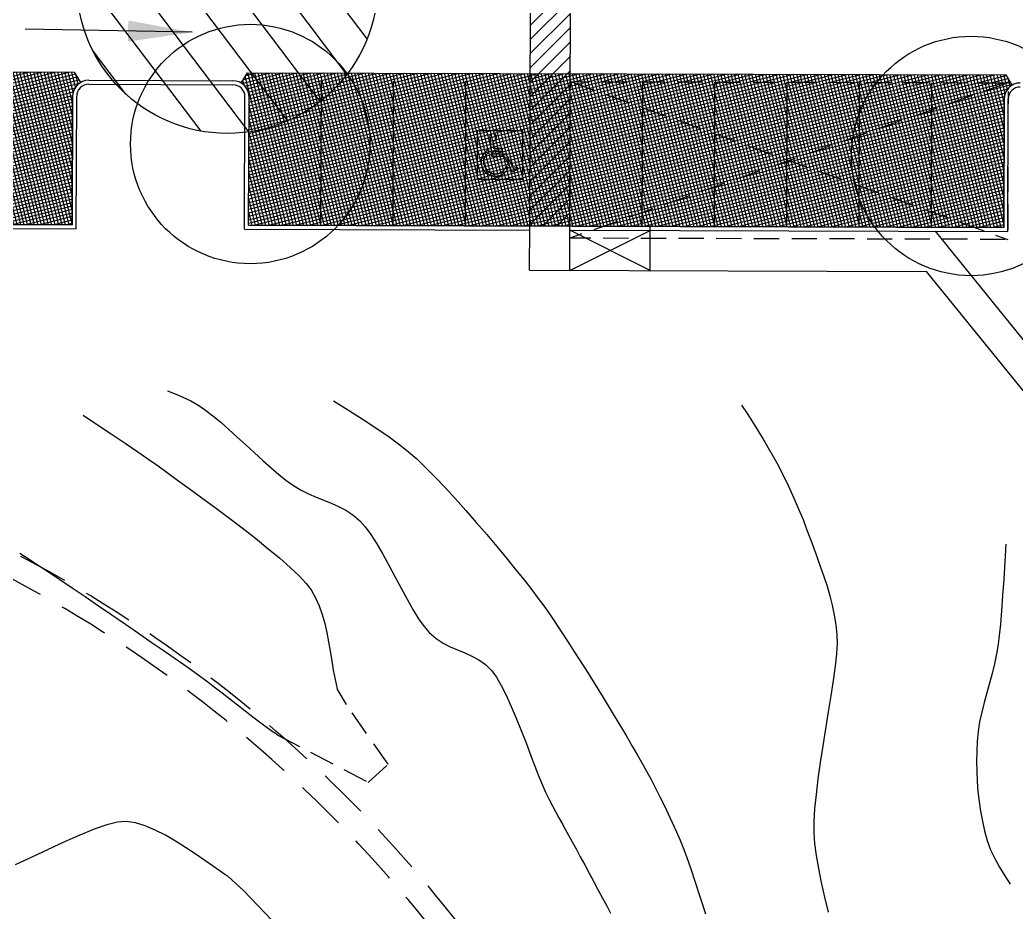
# Model space of a CAD drawing. Header units: feet. Extents: x 26064 to 27719, y 16802 to 28989.
# Drawn here: x 26874.4 to 26998.4, y 17458.4 to 17569.4 of the extents above; entities that cross this region are included whole.
import ezdxf

# ---------------------------------------------------------------- set-up
doc = ezdxf.new("R2010")
doc.units = ezdxf.units.FT
doc.header["$LTSCALE"] = 50
doc.header["$MEASUREMENT"] = 0
for name, pattern in [('HIDDEN', [0.375, 0.25, -0.125]), ('HIDDEN2', [0.1875, 0.125, -0.0625]), ('HIDDEN25', [0.0938, 0.0625, -0.0313]), ('HIDN25', [0.0938, 0.0625, -0.0313])]:
    doc.linetypes.add(name, pattern=pattern)
for name, color, linetype in [('CANOPY', 7, 'HIDDEN25'), ('CONC-5INCH-BOUNDS', 251, 'Continuous'), ('CONC-5INCH-HATCH', 251, 'Continuous'), ('CONT-MJR', 160, 'HIDDEN'), ('CONT-MNR', 55, 'HIDN25'), ('CURB-B', 4, 'Continuous'), ('CURB-F', 32, 'Continuous'), ('DEMO-STORM SEWER', 13, 'HIDDEN2'), ('IAN-CHECK', 221, 'Continuous'), ('INLET PROTECTION', 1, 'HIDDEN'), ('PAINT-MARKINGS', 32, 'Continuous'), ('PARKSTRIPES', 32, 'Continuous'), ('SD-STRUCTURE', 6, 'Continuous'), ('SIDEWALK', 9, 'Continuous')]:
    doc.layers.add(name, color=color, linetype=linetype)
doc.styles.add('ls80', font='simplex', dxfattribs={"oblique": 15, "height": 4})
doc.dimstyles.new('dim', dxfattribs={"dimtxt": 0.18, "dimasz": 0.16, "dimexe": 0.0625, "dimexo": 0.0625, "dimgap": 0.03, "dimtad": 3, "dimdec": 4, "dimzin": 0, "dimdsep": 46, "dimtxsty": 'ls80', "dimcen": 0.09, "dimclrd": 256, "dimclre": 256, "dimclrt": 256, "dimaunit": 1, "dimadec": 4, "dimazin": 0, "dimtfac": 1, "dimtdec": 4, "dimtofl": 0, "dimtmove": 2, "dimatfit": 3, "dimfxl": 0, "dimtolj": 1, "dimtzin": 0, "dimlwd": -1, "dimlwe": -1, "dimarcsym": 0})

# ---------------------------------------------------------------- blocks, each defined once
blk = doc.blocks.new('ADA-marking')
for p, q in [((-2.84, 3), (-2.84, -3)), ((2.84, 3), (-2.84, 3)), ((2.84, -3), (2.84, 3)), ((-1.26, 2.37), (-1.04, -0.16)), ((-0.89, 1.74), (-0.81, 0.79)), ((-1.4, 0.7), (-1.37, 0.35)), ((0.32, 0.79), (-0.81, 0.79)), ((-0.78, 0.47), (-0.75, 0.16)), ((-0.78, 0.47), (0.32, 0.47)), ((-0.75, 0.16), (0.74, 0.16)), ((0.32, 0.47), (0.32, 0.79)), ((0.74, 0.16), (1.68, -1.69)), ((-1.04, -0.16), (0.54, -0.16)), ((0.54, -0.16), (1.53, -2.1)), ((0.81, -1.32), (1, -1.68)), ((1.53, -2.1), (2.27, -1.77)), ((1.68, -1.69), (2.14, -1.48)), ((2.14, -1.48), (2.27, -1.77)), ((-2.84, -3), (2.84, -3))]:
    blk.add_line(p, q)
for centre, radius, start, end in [((-0.85, 2.19), 0.454, 264.3974, 156.5932), ((-0.57, -0.87), 1.77, 117.8826, 332.6359), ((-0.57, -0.87), 1.46, 123.2395, 342.159)]:
    blk.add_arc(centre, radius, start, end)

msp = doc.modelspace()

# ---------------------------------------------------------------- hatches: boundary and pattern name
at = {"layer": 'CONC-5INCH-HATCH'}
h = msp.add_hatch(dxfattribs=at)
h.set_pattern_fill('ANSI37', scale=3.33, angle=329.2625, style=0)
edge = h.paths.add_edge_path()
edge.add_line((26793.91551, 17544.1726), (26793.97094, 17563.16175))
edge.add_line((26793.97094, 17563.16175), (26881.15972, 17562.90866))
edge.add_line((26881.15972, 17562.90866), (26881.92677, 17561.62416))
edge.add_arc((26882.94981, 17559.90561), 2, 120.7649714, 179.8327778)
edge.add_line((26880.94982, 17559.91145), (26880.90314, 17543.91872))
edge.add_line((26880.90314, 17543.91872), (26793.91551, 17544.1726))
h = msp.add_hatch(dxfattribs=at)
h.set_pattern_fill('ANSI37', scale=3.33, angle=329.2625, style=0)
edge = h.paths.add_edge_path()
edge.add_line((26996.90532, 17559.57302), (26996.85865, 17543.58029))
edge.add_line((26996.85865, 17543.58029), (26902.85905, 17543.85464))
edge.add_line((26902.85905, 17543.85464), (26902.90572, 17559.84737))
edge.add_arc((26900.90573, 17559.85321), 2, 359.8327778, 418.8883963)
edge.add_line((26901.93915, 17561.56553), (26902.70893, 17562.8461))
edge.add_line((26902.70893, 17562.8461), (26997.11069, 17562.57207))
edge.add_line((26997.11069, 17562.57207), (26997.87982, 17561.28426))
edge.add_arc((26998.90532, 17559.56719), 2, 120.8471685, 179.8327778)
at = {"layer": 'INLET PROTECTION', "linetype": 'Continuous'}
h = msp.add_hatch(dxfattribs=at)
h.set_pattern_fill('ANSI31', scale=37.499998, angle=262.0889784, style=0)
h.set_pattern_definition([(307.088978, (51011.2037, -5690.6843), (3.7392183, 2.82681806), [])])
edge = h.paths.add_edge_path()
edge.add_arc((26900.21544, 17574.04186), 18.75, 0, 360)
at = {"layer": 'PAINT-MARKINGS'}
h = msp.add_hatch(dxfattribs=at)
h.set_pattern_fill('ANSI31', scale=10, style=0)
h.paths.add_polyline_path([(26937.91141, 17561.74521), (26942.91139, 17561.73062), (26942.98724, 17587.72011), (26937.98726, 17587.7347)])
h.paths.add_polyline_path([(26942.91139, 17561.73062), (26937.91141, 17561.74521), (26937.88445, 17552.50605), (26940.38096, 17551.99156), (26942.88443, 17552.49227)])
h.paths.add_polyline_path([(26940.38096, 17551.99156), (26937.88445, 17552.50605), (26937.88149, 17551.49166)])
h.paths.add_polyline_path([(26942.88146, 17551.47625), (26942.88443, 17552.49227), (26940.38096, 17551.99156)])
h.paths.add_polyline_path([(26942.88146, 17551.47625), (26940.38096, 17551.99156), (26937.88149, 17551.49166), (26937.8589, 17543.75249), (26942.85888, 17543.73789)])

# ---------------------------------------------------------------- linework, layer by layer
at = {"layer": 'CANOPY', "color": 7}
for p, q in [((26997.39651, 17561.59011), (26942.85452, 17542.2451)), ((26942.91141, 17561.73782), (26997.36417, 17542.09736))]:
    msp.add_line(p, q, dxfattribs=at)
at = {"layer": 'CANOPY', "color": 7, "flags": 128}
msp.add_lwpolyline([(26942.85452, 17542.2451), (26942.91141, 17561.73782), (26997.39651, 17561.59011), (26997.36417, 17542.09736), (26942.85452, 17542.2451)], close=True, dxfattribs=at)
at = {"layer": 'CONC-5INCH-BOUNDS', "color": 7, "flags": 128}
for points in [[(26793.91551, 17544.1726), (26793.97094, 17563.16175), (26881.15972, 17562.90866), (26881.92677, 17561.62416, 0.263594422), (26880.94982, 17559.91145), (26880.90314, 17543.91872)], [(26996.90532, 17559.57302), (26996.85865, 17543.58029), (26902.85905, 17543.85464), (26902.90572, 17559.84737, 0.263537548), (26901.93915, 17561.56553), (26902.70893, 17562.8461), (26997.11069, 17562.57207), (26997.87982, 17561.28426, 0.263210886)]]:
    msp.add_lwpolyline(points, format="xyb", close=True, dxfattribs=at)
at = {"layer": 'CONT-MJR', "color": 7}
for p, q in [((26892.77481, 17523.24092, 630), (26893.71492, 17522.88481, 630)), ((26893.71492, 17522.88481, 630), (26894.66841, 17522.47912, 630)), ((26894.66841, 17522.47912, 630), (26895.64836, 17521.9965, 630)), ((26895.64836, 17521.9965, 630), (26896.66784, 17521.40963, 630)), ((26896.66784, 17521.40963, 630), (26897.49638, 17520.84635, 630)), ((26897.49638, 17520.84635, 630), (26898.4056, 17520.14656, 630)), ((26898.4056, 17520.14656, 630), (26899.37902, 17519.33704, 630)), ((26899.37902, 17519.33704, 630), (26900.40015, 17518.44459, 630)), ((26900.40015, 17518.44459, 630), (26901.4525, 17517.496, 630)), ((26901.4525, 17517.496, 630), (26902.51958, 17516.51807, 630)), ((26902.51958, 17516.51807, 630), (26903.58489, 17515.53759, 630)), ((26903.58489, 17515.53759, 630), (26904.63195, 17514.58134, 630)), ((26904.63195, 17514.58134, 630), (26905.64427, 17513.67613, 630)), ((26905.64427, 17513.67613, 630), (26906.60535, 17512.84875, 630)), ((26906.60535, 17512.84875, 630), (26907.4987, 17512.12598, 630)), ((26907.4987, 17512.12598, 630), (26908.30784, 17511.53463, 630)), ((26908.30784, 17511.53463, 630), (26909.3124, 17510.91737, 630)), ((26909.3124, 17510.91737, 630), (26910.2962, 17510.41835, 630)), ((26910.2962, 17510.41835, 630), (26911.26057, 17509.99982, 630)), ((26911.26057, 17509.99982, 630), (26912.20682, 17509.62401, 630)), ((26912.20682, 17509.62401, 630), (26913.1363, 17509.25318, 630)), ((26913.1363, 17509.25318, 630), (26914.05031, 17508.84958, 630)), ((26914.05031, 17508.84958, 630), (26914.95019, 17508.37546, 630)), ((26914.95019, 17508.37546, 630), (26915.83726, 17507.79306, 630)), ((26915.83726, 17507.79306, 630), (26916.71284, 17507.06463, 630)), ((26916.71284, 17507.06463, 630), (26917.38346, 17506.32534, 630)), ((26917.38346, 17506.32534, 630), (26918.08541, 17505.35873, 630)), ((26918.08541, 17505.35873, 630), (26918.81197, 17504.21008, 630)), ((26918.81197, 17504.21008, 630), (26919.5564, 17502.92469, 630)), ((26919.5564, 17502.92469, 630), (26920.31198, 17501.54786, 630)), ((26920.31198, 17501.54786, 630), (26921.07197, 17500.12488, 630)), ((26921.07197, 17500.12488, 630), (26921.82965, 17498.70106, 630)), ((26921.82965, 17498.70106, 630), (26922.57829, 17497.32169, 630)), ((26922.57829, 17497.32169, 630), (26923.31116, 17496.03206, 630)), ((26923.31116, 17496.03206, 630), (26924.02153, 17494.87748, 630)), ((26924.02153, 17494.87748, 630), (26924.70266, 17493.90324, 630)), ((26924.70266, 17493.90324, 630), (26925.34784, 17493.15463, 630)), ((26925.34784, 17493.15463, 630), (26926.19762, 17492.42341, 630)), ((26926.19762, 17492.42341, 630), (26927.07384, 17491.85338, 630)), ((26927.07384, 17491.85338, 630), (26927.96662, 17491.39727, 630)), ((26927.96662, 17491.39727, 630), (26928.86608, 17491.00778, 630)), ((26928.86608, 17491.00778, 630), (26929.76234, 17490.63763, 630)), ((26929.76234, 17490.63763, 630), (26930.64552, 17490.23952, 630)), ((26930.64552, 17490.23952, 630), (26931.50575, 17489.76618, 630)), ((26931.50575, 17489.76618, 630), (26932.33315, 17489.17031, 630)), ((26932.33315, 17489.17031, 630), (26933.11784, 17488.40463, 630)), ((26933.11784, 17488.40463, 630), (26933.7019, 17487.61657, 630)), ((26933.7019, 17487.61657, 630), (26934.30859, 17486.58378, 630)), ((26934.30859, 17486.58378, 630), (26934.92976, 17485.35402, 630)), ((26934.92976, 17485.35402, 630), (26935.55726, 17483.97506, 630)), ((26935.55726, 17483.97506, 630), (26936.18296, 17482.49467, 630)), ((26936.18296, 17482.49467, 630), (26936.79869, 17480.96063, 630)), ((26936.79869, 17480.96063, 630), (26937.39633, 17479.42069, 630)), ((26937.39633, 17479.42069, 630), (26937.96771, 17477.92264, 630)), ((26937.96771, 17477.92264, 630), (26938.5047, 17476.51423, 630)), ((26938.5047, 17476.51423, 630), (26938.99915, 17475.24325, 630)), ((26938.99915, 17475.24325, 630), (26939.44291, 17474.15746, 630)), ((26939.44291, 17474.15746, 630), (26939.82784, 17473.30463, 630)), ((26939.82784, 17473.30463, 630), (26940.27983, 17472.396, 630)), ((26940.27983, 17472.396, 630), (26940.70153, 17471.57494, 630)), ((26940.70153, 17471.57494, 630), (26941.10274, 17470.817, 630)), ((26941.10274, 17470.817, 630), (26941.49324, 17470.09769, 630)), ((26885.20288, 17469.2206, 630), (26883.61674, 17468.66634, 630)), ((26886.54796, 17469.56014, 630), (26885.20288, 17469.2206, 630)), ((26887.6024, 17469.64048, 630), (26886.54796, 17469.56014, 630)), ((26888.7684, 17469.45693, 630), (26887.6024, 17469.64048, 630)), ((26889.98344, 17469.09024, 630), (26888.7684, 17469.45693, 630)), ((26891.23117, 17468.57166, 630), (26889.98344, 17469.09024, 630)), ((26941.49324, 17470.09769, 630), (26941.88283, 17469.39257, 630)), ((26941.88283, 17469.39257, 630), (26942.28129, 17468.67717, 630)), ((26881.83914, 17467.94185, 630), (26879.91967, 17467.09161, 630)), ((26883.61674, 17468.66634, 630), (26881.83914, 17467.94185, 630)), ((26892.49524, 17467.93241, 630), (26891.23117, 17468.57166, 630)), ((26893.75929, 17467.20373, 630), (26892.49524, 17467.93241, 630)), ((26942.28129, 17468.67717, 630), (26942.69842, 17467.92702, 630)), ((26942.69842, 17467.92702, 630), (26943.14401, 17467.11766, 630)), ((26879.91967, 17467.09161, 630), (26877.90791, 17466.16011, 630)), ((26895.00697, 17466.41685, 630), (26893.75929, 17467.20373, 630)), ((26896.22193, 17465.60302, 630), (26895.00697, 17466.41685, 630)), ((26943.14401, 17467.11766, 630), (26943.62784, 17466.22463, 630)), ((26875.85345, 17465.19182, 630), (26873.8059, 17464.23123, 630)), ((26877.90791, 17466.16011, 630), (26875.85345, 17465.19182, 630)), ((26897.38781, 17464.79345, 630), (26896.22193, 17465.60302, 630)), ((26943.62784, 17466.22463, 630), (26944.14942, 17465.25293, 630)), ((26944.14942, 17465.25293, 630), (26944.6951, 17464.23624, 630)), ((26898.48826, 17464.0194, 630), (26897.38781, 17464.79345, 630)), ((26899.31051, 17463.44671, 630), (26898.48826, 17464.0194, 630)), ((26944.6951, 17464.23624, 630), (26945.25499, 17463.19306, 630)), ((26899.88782, 17463.05484, 630), (26899.31051, 17463.44671, 630)), ((26900.25197, 17462.81528, 630), (26899.88782, 17463.05484, 630)), ((26902.22287, 17461.0369, 630), (26900.25197, 17462.81528, 630)), ((26945.25499, 17463.19306, 630), (26945.81917, 17462.1419, 630)), ((26945.81917, 17462.1419, 630), (26946.37775, 17461.1013, 630)), ((26910.74412, 17452.1722, 630), (26902.22287, 17461.0369, 630)), ((26946.37775, 17461.1013, 630), (26946.92081, 17460.08975, 630)), ((26946.92081, 17460.08975, 630), (26947.43845, 17459.12578, 630)), ((26947.43845, 17459.12578, 630), (26947.92076, 17458.2279, 630))]:
    msp.add_line(p, q, dxfattribs=at)
at = {"layer": 'CONT-MNR', "color": 7, "extrusion": (-0.528512, -0.848926, 0)}
msp.add_line((26913.4406, 17521.9992, 631), (26915.30574, 17520.83803, 631), dxfattribs=at)
at = {"layer": 'CONT-MNR', "color": 7, "extrusion": (0.825463, 0.564456, 0)}
msp.add_line((26964.21495, 17521.44423, 632), (26964.91481, 17520.42075, 632), dxfattribs=at)
at = {"layer": 'CONT-MNR', "color": 7}
for p, q in [((26882.24165, 17520.2135, 629), (26883.93656, 17519.10193, 629)), ((26883.93656, 17519.10193, 629), (26885.75367, 17517.89988, 629)), ((26965.59427, 17519.37837, 632), (26966.25708, 17518.31978, 632)), ((26887.47984, 17516.74576, 629), (26889.06357, 17515.67194, 629)), ((26967.54784, 17516.16463, 632), (26968.17113, 17515.07421, 632)), ((26922.77784, 17515.66463, 631), (26923.78847, 17514.76376, 631)), ((26924.89365, 17513.70468, 631), (26926.07521, 17512.51146, 631)), ((26895.46854, 17511.08516, 629), (26897.03814, 17509.93751, 629)), ((26927.31498, 17511.20815, 631), (26928.59479, 17509.81883, 631)), ((26928.59479, 17509.81883, 631), (26929.89649, 17508.36755, 631)), ((26970.91434, 17509.50853, 632), (26971.4008, 17508.36625, 632)), ((26902.05217, 17506.17802, 629), (26903.6984, 17504.8948, 629)), ((26972.32577, 17506.04522, 632), (26972.76784, 17504.86463, 632)), ((26972.76784, 17504.86463, 632), (26973.20573, 17503.67889, 632)), ((26905.26864, 17503.63429, 629), (26906.72482, 17502.41912, 629)), ((26973.20573, 17503.67889, 632), (26973.64171, 17502.49582, 632)), ((26997.13008, 17504.15924, 633), (26996.99996, 17501.95368, 633)), ((26906.72482, 17502.41912, 629), (26908.0289, 17501.27193, 629)), ((26908.0289, 17501.27193, 629), (26909.1428, 17500.21536, 629)), ((26996.99996, 17501.95368, 633), (26996.8628, 17499.80183, 633)), ((26879.35535, 17499.72178, 629), (26877.93841, 17500.67175, 629)), ((26880.88388, 17498.69022, 629), (26879.35535, 17499.72178, 629)), ((26910.02846, 17499.27205, 629), (26910.64784, 17498.46463, 629)), ((26974.85799, 17498.94236, 632), (26975.20609, 17497.74974, 632)), ((26996.8628, 17499.80183, 633), (26996.72163, 17497.75759, 633)), ((26938.91784, 17497.41463, 631), (26939.72758, 17496.30023, 631)), ((26912.32864, 17494.30103, 629), (26912.58396, 17493.16057, 629)), ((26912.58396, 17493.16057, 629), (26912.80368, 17491.9981, 629)), ((26976.11151, 17491.84307, 632), (26976.02617, 17490.52094, 632)), ((26996.17784, 17491.73463, 633), (26995.97258, 17490.4918, 633)), ((26893.57349, 17489.97045, 629), (26892.219, 17490.91377, 629)), ((26975.8581, 17488.96074, 632), (26975.6236, 17487.20498, 632)), ((26897.59901, 17487.10375, 629), (26896.58784, 17487.84463, 629)), ((26944.82264, 17488.55283, 631), (26945.91177, 17486.81026, 631)), ((26945.91177, 17486.81026, 631), (26946.97787, 17485.08399, 631)), ((26900.51837, 17484.85382, 629), (26899.55801, 17485.60612, 629)), ((26915.05348, 17484.18485, 629), (26913.89941, 17486.16761, 629)), ((26946.97787, 17485.08399, 631), (26948.00107, 17483.40859, 631)), ((26994.73752, 17485.65817, 633), (26994.41096, 17484.46209, 633)), ((26901.47434, 17484.10217, 629), (26900.51837, 17484.85382, 629)), ((26920.23241, 17476.76056, 629), (26915.05348, 17484.18485, 629)), ((26903.39811, 17482.60978, 629), (26902.43216, 17483.35342, 629)), ((26905.17732, 17481.29124, 629), (26904.37846, 17481.87349, 629)), ((26993.85649, 17482.05383, 633), (26993.66287, 17480.83281, 633)), ((26906.19937, 17480.57381, 629), (26905.78707, 17480.85928, 629)), ((26906.40741, 17480.43188, 629), (26906.19937, 17480.57381, 629)), ((26906.40741, 17480.43188, 629), (26917.75552, 17474.51077, 629)), ((26949.83927, 17480.34869, 631), (26950.61451, 17479.03333, 631)), ((26993.54784, 17479.59463, 633), (26993.49445, 17478.34613, 633)), ((26917.75552, 17474.51077, 629), (26920.23241, 17476.76056, 629)), ((26951.77784, 17477.00463, 631), (26952.37332, 17475.92148, 631)), ((26974.02461, 17476.98082, 632), (26973.73352, 17474.94449, 632)), ((26952.37332, 17475.92148, 631), (26952.94915, 17474.85044, 631)), ((26955.08751, 17470.59515, 631), (26955.58877, 17469.51548, 631)), ((26973.31038, 17471.22045, 632), (26973.21089, 17469.61775, 632)), ((26955.58877, 17469.51548, 631), (26956.07986, 17468.42025, 631)), ((26973.20784, 17468.24463, 632), (26973.31252, 17466.91107, 632)), ((26994.47145, 17468.48933, 633), (26994.79784, 17467.29463, 633)), ((26994.79784, 17467.29463, 633), (26995.21335, 17466.13279, 633)), ((26957.03784, 17466.16463, 631), (26957.42517, 17465.14209, 631)), ((26995.21335, 17466.13279, 633), (26995.73701, 17465.01663, 633)), ((26957.42517, 17465.14209, 631), (26957.902, 17463.76501, 631)), ((26995.73701, 17465.01663, 633), (26996.34039, 17463.93484, 633)), ((26996.34039, 17463.93484, 633), (26996.99504, 17462.87611, 633)), ((26996.99504, 17462.87611, 633), (26997.67255, 17461.82912, 633))]:
    msp.add_line(p, q, dxfattribs=at)
at = {"layer": 'CONT-MNR', "color": 7, "extrusion": (0.537815, 0.843063, 0)}
msp.add_line((26915.30574, 17520.83803, 631), (26917.10815, 17519.68822, 631), dxfattribs=at)
at = {"layer": 'CONT-MNR', "color": 7, "extrusion": (0.83774, 0.546069, 0)}
msp.add_line((26964.91481, 17520.42075, 632), (26965.59427, 17519.37837, 632), dxfattribs=at)
at = {"layer": 'CONT-MNR', "color": 7, "extrusion": (-0.549907, -0.835226, 0)}
msp.add_line((26917.10815, 17519.68822, 631), (26918.80221, 17518.57286, 631), dxfattribs=at)
at = {"layer": 'CONT-MNR', "color": 7, "extrusion": (-0.566164, -0.824292, 0)}
msp.add_line((26918.80221, 17518.57286, 631), (26920.34226, 17517.51508, 631), dxfattribs=at)
at = {"layer": 'CONT-MNR', "color": 7, "extrusion": (-0.555814, -0.831306, 0)}
msp.add_line((26885.75367, 17517.89988, 629), (26887.47984, 17516.74576, 629), dxfattribs=at)
at = {"layer": 'CONT-MNR', "color": 7, "extrusion": (-0.589062, -0.808088, 0)}
msp.add_line((26920.34226, 17517.51508, 631), (26921.68269, 17516.53796, 631), dxfattribs=at)
at = {"layer": 'CONT-MNR', "color": 7, "extrusion": (0.855143, 0.518392, 0)}
msp.add_line((26966.25708, 17518.31978, 632), (26966.90702, 17517.24764, 632), dxfattribs=at)
at = {"layer": 'CONT-MNR', "color": 7, "extrusion": (0.860627, 0.509236, 0)}
msp.add_line((26966.90702, 17517.24764, 632), (26967.54784, 17516.16463, 632), dxfattribs=at)
at = {"layer": 'CONT-MNR', "color": 7, "extrusion": (-0.62348, -0.781839, 0)}
msp.add_line((26921.68269, 17516.53796, 631), (26922.77784, 17515.66463, 631), dxfattribs=at)
at = {"layer": 'CONT-MNR', "color": 7, "extrusion": (-0.568801, -0.822475, 0)}
msp.add_line((26889.06357, 17515.67194, 629), (26890.4534, 17514.71077, 629), dxfattribs=at)
at = {"layer": 'CONT-MNR', "color": 7, "extrusion": (-0.691888, -0.722005, 0)}
msp.add_line((26923.78847, 17514.76376, 631), (26924.89365, 17513.70468, 631), dxfattribs=at)
at = {"layer": 'CONT-MNR', "color": 7, "extrusion": (0.878636, 0.477492, 0)}
msp.add_line((26968.17113, 17515.07421, 632), (26968.76717, 17513.97744, 632), dxfattribs=at)
at = {"layer": 'CONT-MNR', "color": 7, "extrusion": (-0.580618, -0.814176, 0)}
msp.add_line((26890.4534, 17514.71077, 629), (26891.59784, 17513.89463, 629), dxfattribs=at)
at = {"layer": 'CONT-MNR', "color": 7, "extrusion": (0.587784, 0.809018, 0)}
msp.add_line((26891.59784, 17513.89463, 629), (26892.71033, 17513.08636, 629), dxfattribs=at)
at = {"layer": 'CONT-MNR', "color": 7, "extrusion": (0.88838, 0.459109, 0)}
msp.add_line((26968.76717, 17513.97744, 632), (26969.33773, 17512.8734, 632), dxfattribs=at)
at = {"layer": 'CONT-MNR', "color": 7, "extrusion": (-0.586731, -0.809782, 0)}
msp.add_line((26892.71033, 17513.08636, 629), (26894.01325, 17512.14232, 629), dxfattribs=at)
at = {"layer": 'CONT-MNR', "color": 7, "extrusion": (0.724547, 0.689225, 0)}
msp.add_line((26926.07521, 17512.51146, 631), (26927.31498, 17511.20815, 631), dxfattribs=at)
at = {"layer": 'CONT-MNR', "color": 7, "extrusion": (0.897392, 0.441234, 0)}
msp.add_line((26969.33773, 17512.8734, 632), (26969.88459, 17511.76119, 632), dxfattribs=at)
at = {"layer": 'CONT-MNR', "color": 7, "extrusion": (-0.587724, -0.809061, 0)}
msp.add_line((26894.01325, 17512.14232, 629), (26895.46854, 17511.08516, 629), dxfattribs=at)
at = {"layer": 'CONT-MNR', "color": 7, "extrusion": (0.905668, 0.423988, 0)}
msp.add_line((26969.88459, 17511.76119, 632), (26970.40953, 17510.63987, 632), dxfattribs=at)
at = {"layer": 'CONT-MNR', "color": 7, "extrusion": (-0.594077, -0.804408, 0)}
msp.add_line((26897.03814, 17509.93751, 629), (26898.68398, 17508.72201, 629), dxfattribs=at)
at = {"layer": 'CONT-MNR', "color": 7, "extrusion": (0.913214, 0.407481, 0)}
msp.add_line((26970.40953, 17510.63987, 632), (26970.91434, 17509.50853, 632), dxfattribs=at)
at = {"layer": 'CONT-MNR', "color": 7, "extrusion": (0.599296, 0.800528, 0)}
msp.add_line((26898.68398, 17508.72201, 629), (26900.36801, 17507.4613, 629), dxfattribs=at)
at = {"layer": 'CONT-MNR', "color": 7, "extrusion": (-0.606077, -0.795406, 0)}
msp.add_line((26900.36801, 17507.4613, 629), (26902.05217, 17506.17802, 629), dxfattribs=at)
at = {"layer": 'CONT-MNR', "color": 7, "extrusion": (0.751979, 0.659187, 0)}
msp.add_line((26929.89649, 17508.36755, 631), (26931.2019, 17506.87838, 631), dxfattribs=at)
at = {"layer": 'CONT-MNR', "color": 7, "extrusion": (0.926182, 0.377076, 0)}
msp.add_line((26971.4008, 17508.36625, 632), (26971.87068, 17507.21212, 632), dxfattribs=at)
at = {"layer": 'CONT-MNR', "color": 7, "extrusion": (0.758589, 0.65157, 0)}
msp.add_line((26931.2019, 17506.87838, 631), (26932.49286, 17505.37538, 631), dxfattribs=at)
at = {"layer": 'CONT-MNR', "color": 7, "extrusion": (0.931656, 0.363342, 0)}
msp.add_line((26971.87068, 17507.21212, 632), (26972.32577, 17506.04522, 632), dxfattribs=at)
at = {"layer": 'CONT-MNR', "color": 7, "extrusion": (-0.626004, -0.77982, 0)}
msp.add_line((26903.6984, 17504.8948, 629), (26905.26864, 17503.63429, 629), dxfattribs=at)
at = {"layer": 'CONT-MNR', "color": 7, "extrusion": (0.764588, 0.64452, 0)}
msp.add_line((26932.49286, 17505.37538, 631), (26933.7512, 17503.88263, 631), dxfattribs=at)
at = {"layer": 'CONT-MNR', "color": 7, "extrusion": (0.770249, 0.637743, 0)}
msp.add_line((26933.7512, 17503.88263, 631), (26934.95876, 17502.42417, 631), dxfattribs=at)
at = {"layer": 'CONT-MNR', "color": 7, "extrusion": (-0.545532, -0.83809, 0)}
msp.add_line((26875.55784, 17502.24463, 629), (26874.38803, 17503.00609, 629), dxfattribs=at)
at = {"layer": 'CONT-MNR', "color": 7, "extrusion": (0.775834, 0.630938, 0)}
msp.add_line((26934.95876, 17502.42417, 631), (26936.09737, 17501.02408, 631), dxfattribs=at)
at = {"layer": 'CONT-MNR', "color": 7, "extrusion": (0.940791, 0.338988, 0)}
msp.add_line((26973.64171, 17502.49582, 632), (26974.06777, 17501.31338, 632), dxfattribs=at)
at = {"layer": 'CONT-MNR', "color": 7, "extrusion": (-0.548659, -0.836046, 0)}
msp.add_line((26876.6627, 17501.51956, 629), (26875.55784, 17502.24463, 629), dxfattribs=at)
at = {"layer": 'CONT-MNR', "color": 7, "extrusion": (-0.553495, -0.832853, 0)}
msp.add_line((26877.93841, 17500.67175, 629), (26876.6627, 17501.51956, 629), dxfattribs=at)
at = {"layer": 'CONT-MNR', "color": 7, "extrusion": (0.9454, 0.325912, 0)}
msp.add_line((26974.06777, 17501.31338, 632), (26974.47587, 17500.12957, 632), dxfattribs=at)
at = {"layer": 'CONT-MNR', "color": 7, "extrusion": (0.729031, 0.684481, 0)}
msp.add_line((26909.1428, 17500.21536, 629), (26910.02846, 17499.27205, 629), dxfattribs=at)
at = {"layer": 'CONT-MNR', "color": 7, "extrusion": (0.781631, 0.623741, 0)}
msp.add_line((26936.09737, 17501.02408, 631), (26937.14886, 17499.70641, 631), dxfattribs=at)
at = {"layer": 'CONT-MNR', "color": 7, "extrusion": (0.951909, 0.306382, 0)}
msp.add_line((26974.47587, 17500.12957, 632), (26974.85799, 17498.94236, 632), dxfattribs=at)
at = {"layer": 'CONT-MNR', "color": 7, "extrusion": (0.561405, 0.827541, 0)}
msp.add_line((26882.49436, 17497.59767, 629), (26880.88388, 17498.69022, 629), dxfattribs=at)
at = {"layer": 'CONT-MNR', "color": 7, "extrusion": (0.788029, 0.615638, 0)}
msp.add_line((26937.14886, 17499.70641, 631), (26938.09508, 17498.49524, 631), dxfattribs=at)
at = {"layer": 'CONT-MNR', "color": 7, "extrusion": (-0.56308, -0.826402, 0)}
msp.add_line((26884.15717, 17496.46469, 629), (26882.49436, 17497.59767, 629), dxfattribs=at)
at = {"layer": 'CONT-MNR', "color": 7, "extrusion": (0.86863, 0.495462, 0)}
msp.add_line((26910.64784, 17498.46463, 629), (26911.19732, 17497.5013, 629), dxfattribs=at)
at = {"layer": 'CONT-MNR', "color": 7, "extrusion": (0.914009, 0.405694, 0)}
msp.add_line((26911.19732, 17497.5013, 629), (26911.6505, 17496.48031, 629), dxfattribs=at)
at = {"layer": 'CONT-MNR', "color": 7, "extrusion": (0.795631, 0.605782, 0)}
msp.add_line((26938.09508, 17498.49524, 631), (26938.91784, 17497.41463, 631), dxfattribs=at)
at = {"layer": 'CONT-MNR', "color": 7, "extrusion": (0.968982, 0.247129, 0)}
msp.add_line((26975.20609, 17497.74974, 632), (26975.51216, 17496.54967, 632), dxfattribs=at)
at = {"layer": 'CONT-MNR', "color": 7, "extrusion": (0.997163, -0.075273, 0)}
msp.add_line((26996.72163, 17497.75759, 633), (26996.57951, 17495.87485, 633), dxfattribs=at)
at = {"layer": 'CONT-MNR', "color": 7, "extrusion": (-0.564544, -0.825403, 0)}
msp.add_line((26885.84268, 17495.31187, 629), (26884.15717, 17496.46469, 629), dxfattribs=at)
at = {"layer": 'CONT-MNR', "color": 7, "extrusion": (0.944505, 0.328497, 0)}
msp.add_line((26911.6505, 17496.48031, 629), (26912.02255, 17495.41059, 629), dxfattribs=at)
at = {"layer": 'CONT-MNR', "color": 7, "extrusion": (0.821548, 0.570139, 0)}
msp.add_line((26939.72758, 17496.30023, 631), (26940.63359, 17494.99471, 631), dxfattribs=at)
at = {"layer": 'CONT-MNR', "color": 7, "extrusion": (0.978327, 0.207065, 0)}
msp.add_line((26975.51216, 17496.54967, 632), (26975.76815, 17495.34014, 632), dxfattribs=at)
at = {"layer": 'CONT-MNR', "color": 7, "extrusion": (0.565884, 0.824485, 0)}
msp.add_line((26887.52125, 17494.15979, 629), (26885.84268, 17495.31187, 629), dxfattribs=at)
at = {"layer": 'CONT-MNR', "color": 7, "extrusion": (0.96399, 0.265939, 0)}
msp.add_line((26912.02255, 17495.41059, 629), (26912.32864, 17494.30103, 629), dxfattribs=at)
at = {"layer": 'CONT-MNR', "color": 7, "extrusion": (0.830034, 0.557713, 0)}
msp.add_line((26940.63359, 17494.99471, 631), (26941.61598, 17493.53264, 631), dxfattribs=at)
at = {"layer": 'CONT-MNR', "color": 7, "extrusion": (0.987118, 0.159995, 0)}
msp.add_line((26975.76815, 17495.34014, 632), (26975.96606, 17494.11914, 632), dxfattribs=at)
at = {"layer": 'CONT-MNR', "color": 7, "extrusion": (0.996492, -0.083693, 0)}
msp.add_line((26996.57951, 17495.87485, 633), (26996.43947, 17494.20751, 633), dxfattribs=at)
at = {"layer": 'CONT-MNR', "color": 7, "extrusion": (0.567172, 0.823599, 0)}
msp.add_line((26889.16324, 17493.02902, 629), (26887.52125, 17494.15979, 629), dxfattribs=at)
at = {"layer": 'CONT-MNR', "color": 7, "extrusion": (0.994351, 0.106146, 0)}
msp.add_line((26975.96606, 17494.11914, 632), (26976.09784, 17492.88463, 632), dxfattribs=at)
at = {"layer": 'CONT-MNR', "color": 7, "extrusion": (0.995377, -0.096049, 0)}
msp.add_line((26996.43947, 17494.20751, 633), (26996.30457, 17492.80947, 633), dxfattribs=at)
at = {"layer": 'CONT-MNR', "color": 7, "extrusion": (-0.568479, -0.822698, 0)}
msp.add_line((26890.73904, 17491.94016, 629), (26889.16324, 17493.02902, 629), dxfattribs=at)
at = {"layer": 'CONT-MNR', "color": 7, "extrusion": (0.836203, 0.54842, 0)}
msp.add_line((26941.61598, 17493.53264, 631), (26942.65487, 17491.94859, 631), dxfattribs=at)
at = {"layer": 'CONT-MNR', "color": 7, "extrusion": (0.999914, 0.013122, 0)}
msp.add_line((26976.09784, 17492.88463, 632), (26976.11151, 17491.84307, 632), dxfattribs=at)
at = {"layer": 'CONT-MNR', "color": 7, "extrusion": (0.993121, -0.117091, 0)}
msp.add_line((26996.30457, 17492.80947, 633), (26996.17784, 17491.73463, 633), dxfattribs=at)
at = {"layer": 'CONT-MNR', "color": 7, "extrusion": (-0.569885, -0.821725, 0)}
msp.add_line((26892.219, 17490.91377, 629), (26890.73904, 17491.94016, 629), dxfattribs=at)
at = {"layer": 'CONT-MNR', "color": 7, "extrusion": (0.985932, 0.167145, 0)}
msp.add_line((26912.80368, 17491.9981, 629), (26913.00297, 17490.82253, 629), dxfattribs=at)
at = {"layer": 'CONT-MNR', "color": 7, "extrusion": (0.840949, 0.541115, 0)}
msp.add_line((26942.65487, 17491.94859, 631), (26943.73039, 17490.27713, 631), dxfattribs=at)
at = {"layer": 'CONT-MNR', "color": 7, "extrusion": (-0.573513, -0.819196, 0)}
msp.add_line((26894.77288, 17489.13076, 629), (26893.57349, 17489.97045, 629), dxfattribs=at)
at = {"layer": 'CONT-MNR', "color": 7, "extrusion": (0.986742, 0.162299, 0)}
msp.add_line((26913.00297, 17490.82253, 629), (26913.19702, 17489.64279, 629), dxfattribs=at)
at = {"layer": 'CONT-MNR', "color": 7, "extrusion": (0.844775, 0.535122, 0)}
msp.add_line((26943.73039, 17490.27713, 631), (26944.82264, 17488.55283, 631), dxfattribs=at)
at = {"layer": 'CONT-MNR', "color": 7, "extrusion": (0.994248, -0.107101, 0)}
msp.add_line((26976.02617, 17490.52094, 632), (26975.8581, 17488.96074, 632), dxfattribs=at)
at = {"layer": 'CONT-MNR', "color": 7, "extrusion": (0.977576, -0.210583, 0)}
msp.add_line((26995.97258, 17490.4918, 633), (26995.70878, 17489.26716, 633), dxfattribs=at)
at = {"layer": 'CONT-MNR', "color": 7, "extrusion": (-0.576272, -0.817258, 0)}
msp.add_line((26895.78754, 17488.4153, 629), (26894.77288, 17489.13076, 629), dxfattribs=at)
at = {"layer": 'CONT-MNR', "color": 7, "extrusion": (0.985265, 0.171033, 0)}
msp.add_line((26913.19702, 17489.64279, 629), (26913.40099, 17488.46778, 629), dxfattribs=at)
at = {"layer": 'CONT-MNR', "color": 7, "extrusion": (0.969672, -0.244411, 0)}
msp.add_line((26995.70878, 17489.26716, 633), (26995.40357, 17488.05628, 633), dxfattribs=at)
at = {"layer": 'CONT-MNR', "color": 7, "extrusion": (-0.580582, -0.814202, 0)}
msp.add_line((26896.58784, 17487.84463, 629), (26895.78754, 17488.4153, 629), dxfattribs=at)
at = {"layer": 'CONT-MNR', "color": 7, "extrusion": (0.981097, 0.193516, 0)}
msp.add_line((26913.40099, 17488.46778, 629), (26913.63006, 17487.30642, 629), dxfattribs=at)
at = {"layer": 'CONT-MNR', "color": 7, "extrusion": (0.9644, -0.264446, 0)}
msp.add_line((26995.40357, 17488.05628, 633), (26995.0741, 17486.85476, 633), dxfattribs=at)
at = {"layer": 'CONT-MNR', "color": 7, "extrusion": (0.603064, 0.797693, 0)}
msp.add_line((26898.58698, 17486.35684, 629), (26897.59901, 17487.10375, 629), dxfattribs=at)
at = {"layer": 'CONT-MNR', "color": 7, "extrusion": (0.611641, 0.791136, 0)}
msp.add_line((26899.55801, 17485.60612, 629), (26898.58698, 17486.35684, 629), dxfattribs=at)
at = {"layer": 'CONT-MNR', "color": 7, "extrusion": (0.97315, 0.23017, 0)}
msp.add_line((26913.63006, 17487.30642, 629), (26913.89941, 17486.16761, 629), dxfattribs=at)
at = {"layer": 'CONT-MNR', "color": 7, "extrusion": (0.989063, -0.147495, 0)}
msp.add_line((26975.6236, 17487.20498, 632), (26975.33895, 17485.29619, 632), dxfattribs=at)
at = {"layer": 'CONT-MNR', "color": 7, "extrusion": (0.962642, -0.270778, 0)}
msp.add_line((26995.0741, 17486.85476, 633), (26994.73752, 17485.65817, 633), dxfattribs=at)
at = {"layer": 'CONT-MNR', "color": 7, "extrusion": (0.987788, -0.155806, 0)}
msp.add_line((26975.33895, 17485.29619, 632), (26975.02043, 17483.27686, 632), dxfattribs=at)
at = {"layer": 'CONT-MNR', "color": 7, "extrusion": (-0.615878, -0.787842, 0)}
msp.add_line((26902.43216, 17483.35342, 629), (26901.47434, 17484.10217, 629), dxfattribs=at)
at = {"layer": 'CONT-MNR', "color": 7, "extrusion": (0.970257, -0.242076, 0)}
msp.add_line((26994.41096, 17484.46209, 633), (26994.11157, 17483.26212, 633), dxfattribs=at)
at = {"layer": 'CONT-MNR', "color": 7, "extrusion": (-0.600537, -0.799597, 0)}
msp.add_line((26904.37846, 17481.87349, 629), (26903.39811, 17482.60978, 629), dxfattribs=at)
at = {"layer": 'CONT-MNR', "color": 7, "extrusion": (0.855956, 0.517048, 0)}
msp.add_line((26948.00107, 17483.40859, 631), (26948.9615, 17481.81863, 631), dxfattribs=at)
at = {"layer": 'CONT-MNR', "color": 7, "extrusion": (0.987284, -0.158964, 0)}
msp.add_line((26975.02043, 17483.27686, 632), (26974.68435, 17481.18951, 632), dxfattribs=at)
at = {"layer": 'CONT-MNR', "color": 7, "extrusion": (0.978435, -0.206554, 0)}
msp.add_line((26994.11157, 17483.26212, 633), (26993.85649, 17482.05383, 633), dxfattribs=at)
at = {"layer": 'CONT-MNR', "color": 7, "extrusion": (-0.578075, -0.815984, 0)}
msp.add_line((26905.78707, 17480.85928, 629), (26905.17732, 17481.29124, 629), dxfattribs=at)
at = {"layer": 'CONT-MNR', "color": 7, "extrusion": (0.858572, 0.512693, 0)}
msp.add_line((26948.9615, 17481.81863, 631), (26949.83927, 17480.34869, 631), dxfattribs=at)
at = {"layer": 'CONT-MNR', "color": 7, "extrusion": (0.98749, -0.157679, 0)}
msp.add_line((26974.68435, 17481.18951, 632), (26974.34698, 17479.07666, 632), dxfattribs=at)
at = {"layer": 'CONT-MNR', "color": 7, "extrusion": (0.995713, -0.092502, 0)}
msp.add_line((26993.66287, 17480.83281, 633), (26993.54784, 17479.59463, 633), dxfattribs=at)
at = {"layer": 'CONT-MNR', "color": 7, "extrusion": (0.86516, 0.501496, 0)}
msp.add_line((26950.61451, 17479.03333, 631), (26951.26732, 17477.90712, 631), dxfattribs=at)
at = {"layer": 'CONT-MNR', "color": 7, "extrusion": (0.988376, -0.152026, 0)}
msp.add_line((26974.34698, 17479.07666, 632), (26974.02461, 17476.98082, 632), dxfattribs=at)
at = {"layer": 'CONT-MNR', "color": 7, "extrusion": (0.870391, 0.492362, 0)}
msp.add_line((26951.26732, 17477.90712, 631), (26951.77784, 17477.00463, 631), dxfattribs=at)
at = {"layer": 'CONT-MNR', "color": 7, "extrusion": (0.999886, -0.015108, 0)}
msp.add_line((26993.49445, 17478.34613, 633), (26993.47559, 17477.098, 633), dxfattribs=at)
at = {"layer": 'CONT-MNR', "color": 7, "extrusion": (0.9999, 0.01411, 0)}
msp.add_line((26993.47559, 17477.098, 633), (26993.49318, 17475.85166, 633), dxfattribs=at)
at = {"layer": 'CONT-MNR', "color": 7, "extrusion": (0.998989, 0.044962, 0)}
msp.add_line((26993.49318, 17475.85166, 633), (26993.54913, 17474.60849, 633), dxfattribs=at)
at = {"layer": 'CONT-MNR', "color": 7, "extrusion": (0.885606, 0.464438, 0)}
msp.add_line((26952.94915, 17474.85044, 631), (26953.5069, 17473.7869, 631), dxfattribs=at)
at = {"layer": 'CONT-MNR', "color": 7, "extrusion": (0.992169, -0.124902, 0)}
msp.add_line((26973.73352, 17474.94449, 632), (26973.49002, 17473.0102, 632), dxfattribs=at)
at = {"layer": 'CONT-MNR', "color": 7, "extrusion": (0.996995, 0.077462, 0)}
msp.add_line((26993.54913, 17474.60849, 633), (26993.64537, 17473.3699, 633), dxfattribs=at)
at = {"layer": 'CONT-MNR', "color": 7, "extrusion": (0.890725, 0.454542, 0)}
msp.add_line((26953.5069, 17473.7869, 631), (26954.04816, 17472.72625, 631), dxfattribs=at)
at = {"layer": 'CONT-MNR', "color": 7, "extrusion": (0.896056, 0.44394, 0)}
msp.add_line((26954.04816, 17472.72625, 631), (26954.5745, 17471.66387, 631), dxfattribs=at)
at = {"layer": 'CONT-MNR', "color": 7, "extrusion": (0.995, -0.09987, 0)}
msp.add_line((26973.49002, 17473.0102, 632), (26973.31038, 17471.22045, 632), dxfattribs=at)
at = {"layer": 'CONT-MNR', "color": 7, "extrusion": (0.993753, 0.111605, 0)}
msp.add_line((26993.64537, 17473.3699, 633), (26993.7838, 17472.13729, 633), dxfattribs=at)
at = {"layer": 'CONT-MNR', "color": 7, "extrusion": (0.901515, 0.432748, 0)}
msp.add_line((26954.5745, 17471.66387, 631), (26955.08751, 17470.59515, 631), dxfattribs=at)
at = {"layer": 'CONT-MNR', "color": 7, "extrusion": (0.989083, 0.147362, 0)}
msp.add_line((26993.7838, 17472.13729, 633), (26993.96634, 17470.91206, 633), dxfattribs=at)
at = {"layer": 'CONT-MNR', "color": 7, "extrusion": (0.9828, 0.184673, 0)}
msp.add_line((26993.96634, 17470.91206, 633), (26994.19492, 17469.69561, 633), dxfattribs=at)
at = {"layer": 'CONT-MNR', "color": 7, "extrusion": (0.999998, -0.002221, 0)}
msp.add_line((26973.21089, 17469.61775, 632), (26973.20784, 17468.24463, 632), dxfattribs=at)
at = {"layer": 'CONT-MNR', "color": 7, "extrusion": (0.974717, 0.223444, 0)}
msp.add_line((26994.19492, 17469.69561, 633), (26994.47145, 17468.48933, 633), dxfattribs=at)
at = {"layer": 'CONT-MNR', "color": 7, "extrusion": (0.91781, 0.397019, 0)}
msp.add_line((26956.07986, 17468.42025, 631), (26956.56235, 17467.30483, 631), dxfattribs=at)
at = {"layer": 'CONT-MNR', "color": 7, "extrusion": (0.922961, 0.384893, 0)}
msp.add_line((26956.56235, 17467.30483, 631), (26957.03784, 17466.16463, 631), dxfattribs=at)
at = {"layer": 'CONT-MNR', "color": 7, "extrusion": (0.990943, 0.13428, 0)}
msp.add_line((26973.31252, 17466.91107, 632), (26973.51503, 17465.41657, 632), dxfattribs=at)
at = {"layer": 'CONT-MNR', "color": 7, "extrusion": (0.985047, 0.172288, 0)}
msp.add_line((26973.51503, 17465.41657, 632), (26973.79989, 17463.78792, 632), dxfattribs=at)
at = {"layer": 'CONT-MNR', "color": 7, "extrusion": (0.949573, 0.313545, 0)}
msp.add_line((26957.902, 17463.76501, 631), (26958.45308, 17462.09606, 631), dxfattribs=at)
at = {"layer": 'CONT-MNR', "color": 7, "extrusion": (0.980089, 0.19856, 0)}
msp.add_line((26973.79989, 17463.78792, 632), (26974.1516, 17462.05187, 632), dxfattribs=at)
at = {"layer": 'CONT-MNR', "color": 7, "extrusion": (0.952033, 0.305997, 0)}
msp.add_line((26958.45308, 17462.09606, 631), (26959.06318, 17460.19789, 631), dxfattribs=at)
at = {"layer": 'CONT-MNR', "color": 7, "extrusion": (0.976258, 0.216609, 0)}
msp.add_line((26974.1516, 17462.05187, 632), (26974.55468, 17460.23521, 632), dxfattribs=at)
at = {"layer": 'CONT-MNR', "color": 7, "extrusion": (0.953336, 0.301912, 0)}
msp.add_line((26959.06318, 17460.19789, 631), (26959.71706, 17458.13316, 631), dxfattribs=at)
at = {"layer": 'CONT-MNR', "color": 7, "extrusion": (0.973553, 0.228462, 0)}
msp.add_line((26974.55468, 17460.23521, 632), (26974.99363, 17458.3647, 632), dxfattribs=at)
at = {"layer": 'CURB-B', "color": 7, "flags": 128}
for points in [[(26882.95897, 17561.40367, 0.414215997), (26881.45419, 17559.90845)], [(26902.40571, 17559.84199, 0.414133385), (26900.9105, 17561.34636)], [(26998.90969, 17561.06718, 0.414213562), (26997.40532, 17559.57156)]]:
    msp.add_lwpolyline(points, format="xyb", dxfattribs=at)
for points in [[(26882.95897, 17561.40367), (26900.9105, 17561.34636)], [(26881.40168, 17543.41726), (26881.45419, 17559.90845)], [(26902.35759, 17543.3561), (26902.40571, 17559.84199)], [(26997.35719, 17543.07883), (26997.40532, 17559.57156)], [(26750.39824, 17543.7996), (26881.40168, 17543.41726)], [(26902.35759, 17543.3561), (26937.85744, 17543.25249)], [(26942.85742, 17543.2379), (26942.85888, 17543.73789)], [(26942.85742, 17543.2379), (26997.35719, 17543.07883)]]:
    msp.add_lwpolyline(points, dxfattribs=at)
at = {"layer": 'CURB-F', "color": 7}
for p, q in [((26882.95565, 17561.9056), (26900.91157, 17561.8532)), ((26880.90314, 17543.91872), (26880.94982, 17559.91145)), ((26902.85905, 17543.85464), (26902.90572, 17559.84737)), ((26996.85865, 17543.58029), (26996.90532, 17559.57302)), ((26750.8997, 17544.29814), (26880.90314, 17543.91872)), ((26902.85905, 17543.85464), (26996.85865, 17543.58029))]:
    msp.add_line(p, q, dxfattribs=at)
for centre, start, end in [((26882.94981, 17559.90561), 89.8327778, 179.8327778), ((26900.90573, 17559.85321), 359.8327778, 89.8327778), ((26998.90532, 17559.56719), 89.8327778, 179.8327778)]:
    msp.add_arc(centre, 2, start, end, dxfattribs=at)
at = {"layer": 'DEMO-STORM SEWER', "color": 7}
for radius, start in [(169, 21.8829681), (166, 21.7997265)]:
    msp.add_arc((26795.52693, 17353.23187), radius, start, 63.3473597, dxfattribs=at)
at = {"layer": 'IAN-CHECK', "color": 7}
for centre in [(26903.06209, 17553.97172), (26992.80958, 17552.48468)]:
    msp.add_circle(centre, 14.90146, dxfattribs=at)
at = {"layer": 'INLET PROTECTION', "color": 7, "linetype": 'Continuous'}
msp.add_circle((26900.21544, 17574.04186), 18.75, dxfattribs=at)
at = {"layer": 'PAINT-MARKINGS', "color": 7}
for p, q in [((26937.8589, 17543.75249), (26937.98726, 17587.7347)), ((26942.85888, 17543.73789), (26942.98724, 17587.72011))]:
    msp.add_line(p, q, dxfattribs=at)
at = {"layer": 'PARKSTRIPES', "color": 7}
for p, q in [((26911.85901, 17543.82837), (26911.91154, 17561.82829)), ((26920.85897, 17543.8021), (26920.91151, 17561.80203)), ((26929.85893, 17543.77584), (26929.91147, 17561.77576)), ((26951.85884, 17543.71163), (26951.91137, 17561.71155)), ((26960.8588, 17543.68536), (26960.91134, 17561.68528)), ((26969.85876, 17543.65909), (26969.9113, 17561.65902)), ((26978.85872, 17543.63283), (26978.91126, 17561.63275)), ((26987.85869, 17543.60656), (26987.91122, 17561.60648))]:
    msp.add_line(p, q, dxfattribs=at)
at = {"layer": 'SIDEWALK', "color": 7}
for p, q in [((26937.84285, 17538.25251), (26937.8589, 17543.75249)), ((26942.84283, 17538.23792), (26942.85888, 17543.73789)), ((26952.84278, 17538.20873), (26952.85884, 17543.70871)), ((26942.84283, 17538.23792), (26952.85738, 17543.20871)), ((26952.84278, 17538.20873), (26942.85742, 17543.2379)), ((27005.81525, 17521.53314), (26988.35722, 17543.1051)), ((26937.84285, 17538.25251), (26987.2553, 17538.1083)), ((27001.81112, 17520.12245), (26987.2553, 17538.1083))]:
    msp.add_line(p, q, dxfattribs=at)

# ---------------------------------------------------------------- block references
at = {"layer": 'PAINT-MARKINGS', "color": 7}
msp.add_blockref('ADA-marking', (26934.136, 17552.60476), dxfattribs=at)

# ---------------------------------------------------------------- leaders
at = {"layer": 'SD-STRUCTURE', "color": 7}
msp.add_leader([(26895.84696, 17567.8831), (26875.0287, 17568.28052)], dimstyle='dim', override={"dimscale": 50, "dimtad": 0, "dimpost": "'"}, dxfattribs=at)

doc.saveas('drawing.dxf')
